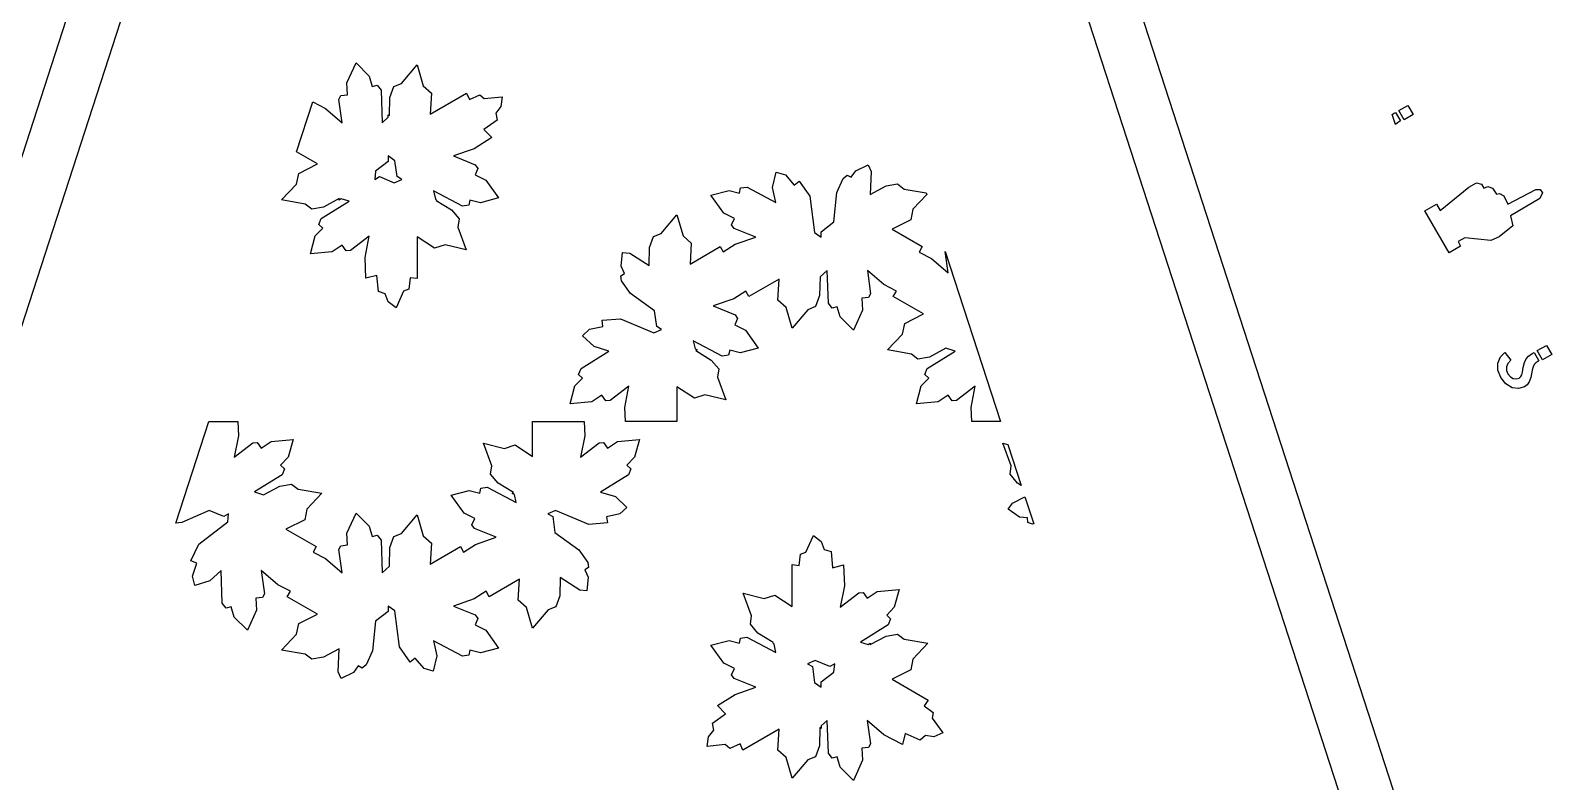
# Model space of a CAD drawing. Header units: metres. Extents: x 20 to 1108, y 20 to 251.
# Drawn here: x 218.2 to 306.6, y 120.9 to 164.2 of the extents above; entities that cross this region are included whole.
import ezdxf

# ---------------------------------------------------------------- set-up
doc = ezdxf.new("R2010")
doc.units = ezdxf.units.M

msp = doc.modelspace()

# ---------------------------------------------------------------- linework, layer by layer
for p, q in [((173.154, 20.0001), (248.154, 250.826)), ((251.309, 250.826), (176.309, 20)), ((326.309, 20), (251.309, 250.826)), ((254.463, 250.826), (329.463, 20.0001)), ((236.419, 161.203), (236.947, 162.358)), ((236.947, 162.358), (237.701, 161.59)), ((239.579, 161.169), (240.475, 162.242)), ((240.475, 162.242), (240.832, 161.039)), ((236.46, 160.509), (236.419, 161.203)), ((237.701, 161.59), (237.874, 160.995)), ((237.874, 160.995), (238.165, 161.081)), ((238.165, 161.081), (238.393, 160.79)), ((239.133, 160.993), (239.579, 161.169)), ((240.832, 161.039), (241.304, 160.617)), ((235.957, 160.247), (236.066, 160.47)), ((236.143, 158.9), (235.957, 160.247)), ((236.066, 160.47), (236.46, 160.509)), ((238.393, 160.79), (238.461, 158.902)), ((238.876, 159.317), (238.902, 160.358)), ((238.902, 160.358), (239.133, 160.993)), ((241.238, 159.409), (243.323, 160.62)), ((241.304, 160.617), (241.238, 159.409)), ((243.323, 160.62), (243.493, 160.244)), ((243.493, 160.244), (244.091, 160.517)), ((244.091, 160.517), (244.351, 160.298)), ((244.351, 160.298), (245.389, 160.402)), ((245.389, 160.402), (245.313, 159.843)), ((233.511, 157.217), (234.45, 160.109)), ((234.45, 160.109), (235.189, 159.725)), ((235.189, 159.725), (236.143, 158.9)), ((238.81, 159.22), (238.81, 159.355)), ((238.81, 159.355), (238.876, 159.317)), ((245.313, 159.843), (245.014, 159.456)), ((245.014, 159.456), (245.093, 159.056)), ((296.793, 159.38), (296.867, 159.433)), ((296.981, 158.805), (296.793, 159.38)), ((296.867, 159.433), (296.988, 159.499)), ((296.988, 159.499), (297.263, 159.021)), ((297.17, 159.605), (297.699, 159.909)), ((297.476, 159.077), (297.17, 159.605)), ((298.003, 159.382), (297.476, 159.077)), ((297.699, 159.909), (298.003, 159.382)), ((238.461, 158.902), (238.81, 159.22)), ((245.093, 159.056), (244.328, 158.511)), ((244.328, 158.511), (244.788, 158.047)), ((296.982, 158.807), (296.981, 158.805)), ((297.087, 158.908), (296.982, 158.807)), ((297.263, 159.021), (297.087, 158.908)), ((244.788, 158.047), (243.768, 157.396)), ((234.714, 156.525), (233.511, 157.217)), ((238.809, 156.666), (238.074, 156.105)), ((238.81, 156.985), (238.809, 156.666)), ((239.194, 156.708), (238.81, 156.985)), ((239.314, 155.793), (239.194, 156.708)), ((243.768, 157.396), (242.579, 156.987)), ((242.579, 156.987), (243.837, 156.475)), ((233.509, 155.359), (233.635, 155.977)), ((233.635, 155.977), (234.714, 156.525)), ((238.074, 156.105), (238.027, 155.634)), ((238.027, 155.634), (238.306, 155.793)), ((238.306, 155.793), (239.155, 155.439)), ((239.589, 155.634), (239.314, 155.793)), ((243.979, 156.267), (243.818, 155.905)), ((243.818, 155.905), (244.436, 155.597)), ((243.837, 156.475), (243.979, 156.267)), ((261.003, 155.172), (261.208, 156.058)), ((261.208, 156.058), (261.741, 155.898)), ((261.741, 155.898), (262.258, 155.31)), ((264.716, 154.885), (265.084, 155.695)), ((265.084, 155.695), (265.31, 155.878)), ((265.31, 155.878), (265.542, 155.757)), ((265.542, 155.757), (265.815, 156.137)), ((265.815, 156.137), (266.528, 156.474)), ((266.528, 156.474), (266.7, 156.085)), ((266.7, 156.085), (266.643, 154.756)), ((232.642, 154.447), (233.509, 155.359)), ((239.155, 155.439), (239.589, 155.634)), ((243.094, 154.09), (241.423, 154.977)), ((241.423, 154.977), (241.528, 154.501)), ((244.436, 155.597), (245.171, 154.561)), ((257.446, 154.72), (258.489, 154.991)), ((258.489, 154.991), (259.088, 154.843)), ((259.088, 154.843), (259.158, 155.138)), ((259.158, 155.138), (259.527, 155.191)), ((259.527, 155.191), (261.195, 154.305)), ((261.195, 154.305), (261.003, 155.172)), ((262.258, 155.31), (262.548, 155.534)), ((262.548, 155.534), (263.151, 154.657)), ((264.543, 153.177), (264.716, 154.885)), ((266.643, 154.756), (267.556, 155.254)), ((267.556, 155.254), (268.222, 155.371)), ((268.222, 155.371), (268.599, 155.071)), ((268.599, 155.071), (269.875, 154.852)), ((269.875, 154.852), (269.904, 154.761)), ((299.56, 153.847), (301.205, 155.181)), ((301.205, 155.181), (301.654, 155.427)), ((301.654, 155.427), (301.948, 155.358)), ((301.948, 155.358), (302.088, 155.137)), ((302.088, 155.137), (302.317, 155.217)), ((302.317, 155.217), (302.588, 155.134)), ((302.588, 155.134), (302.805, 154.784)), ((302.805, 154.784), (302.987, 154.811)), ((302.987, 154.811), (303.233, 154.687)), ((303.475, 154.196), (305.078, 155.054)), ((305.078, 155.054), (305.328, 155.055)), ((305.462, 154.867), (305.315, 154.532)), ((305.328, 155.055), (305.462, 154.867)), ((234.019, 154.212), (232.642, 154.447)), ((234.395, 153.91), (234.019, 154.212)), ((235.062, 154.028), (234.395, 153.91)), ((234.941, 153.372), (236.543, 154.373)), ((235.975, 154.524), (235.062, 154.028)), ((235.971, 154.43), (235.975, 154.524)), ((236.097, 154.514), (235.971, 154.43)), ((236.543, 154.373), (236.097, 154.514)), ((241.528, 154.501), (241.604, 154.424)), ((241.604, 154.424), (241.576, 154.409)), ((241.576, 154.409), (242.463, 153.868)), ((243.459, 154.144), (243.094, 154.09)), ((243.529, 154.439), (243.459, 154.144)), ((244.129, 154.29), (243.529, 154.439)), ((245.171, 154.561), (244.129, 154.29)), ((258.182, 153.684), (257.446, 154.72)), ((263.151, 154.657), (263.424, 152.574)), ((269.904, 154.761), (269.109, 153.922)), ((298.676, 153.825), (299.338, 154.207)), ((299.338, 154.207), (299.56, 153.847)), ((303.233, 154.687), (303.475, 154.196)), ((305.315, 154.532), (303.613, 153.524)), ((234.803, 153.026), (234.941, 153.372)), ((242.463, 153.868), (242.896, 153.35)), ((242.896, 153.35), (242.826, 152.87)), ((254.578, 152.509), (255.474, 153.582)), ((255.474, 153.582), (255.832, 152.38)), ((258.8, 153.376), (258.182, 153.684)), ((258.638, 153.015), (258.8, 153.376)), ((263.809, 152.616), (264.543, 153.177)), ((268.981, 153.305), (267.902, 152.757)), ((269.109, 153.922), (268.981, 153.305)), ((300.075, 151.401), (298.676, 153.825)), ((303.613, 153.524), (303.76, 152.947)), ((234.308, 151.335), (234.593, 152.37)), ((234.593, 152.37), (235.024, 152.819)), ((235.024, 152.819), (234.803, 153.026)), ((237.704, 152.366), (236.633, 151.532)), ((237.466, 151.131), (237.704, 152.366)), ((241.486, 151.658), (240.474, 152.317)), ((240.474, 152.317), (240.48, 149.906)), ((242.826, 152.87), (243.31, 151.561)), ((253.902, 151.698), (254.132, 152.333)), ((254.132, 152.333), (254.578, 152.509)), ((255.832, 152.38), (256.303, 151.957)), ((258.78, 152.806), (258.638, 153.015)), ((260.036, 152.296), (258.78, 152.806)), ((258.85, 151.886), (260.036, 152.296)), ((263.424, 152.574), (263.809, 152.296)), ((263.809, 152.296), (263.809, 152.616)), ((267.902, 152.757), (269.645, 151.756)), ((300.985, 152.27), (300.599, 152.046)), ((302.488, 152.109), (300.985, 152.27)), ((302.959, 152.326), (302.488, 152.109)), ((303.76, 152.947), (302.959, 152.326)), ((235.571, 151.455), (234.308, 151.335)), ((236.15, 151.837), (235.571, 151.455)), ((236.38, 151.515), (236.15, 151.837)), ((236.633, 151.532), (236.38, 151.515)), ((242.091, 151.854), (241.486, 151.658)), ((243.31, 151.561), (242.091, 151.854)), ((252.267, 150.63), (252.332, 151.416)), ((252.332, 151.416), (252.751, 151.372)), ((252.751, 151.372), (253.875, 150.658)), ((253.875, 150.658), (253.902, 151.698)), ((256.303, 151.957), (256.237, 150.749)), ((256.237, 150.749), (257.976, 151.757)), ((257.976, 151.757), (258.156, 151.444)), ((258.156, 151.444), (258.85, 151.886)), ((269.645, 151.756), (269.463, 151.441)), ((269.463, 151.441), (270.19, 151.065)), ((271.142, 150.24), (270.972, 151.477)), ((270.972, 151.477), (274.165, 141.65)), ((300.738, 151.784), (300.075, 151.401)), ((300.599, 152.046), (300.738, 151.784)), ((237.52, 149.925), (237.466, 151.131)), ((252.459, 150.205), (252.267, 150.63)), ((270.19, 151.065), (271.142, 150.24)), ((238.152, 150.091), (237.52, 149.925)), ((238.238, 149.156), (238.152, 150.091)), ((240.07, 149.949), (240.003, 149.293)), ((240.48, 149.906), (240.07, 149.949)), ((252.238, 150.063), (252.459, 150.205)), ((252.281, 149.782), (252.238, 150.063)), ((252.803, 149.051), (252.281, 149.782)), ((261.379, 149.874), (259.641, 148.865)), ((261.314, 148.664), (261.379, 149.874)), ((263.744, 150.002), (263.718, 148.924)), ((264.156, 150.379), (263.744, 150.002)), ((264.225, 148.492), (264.156, 150.379)), ((267.427, 149.559), (266.477, 150.383)), ((266.477, 150.383), (266.661, 149.037)), ((268.154, 149.179), (267.427, 149.559)), ((238.627, 149.025), (238.238, 149.156)), ((238.812, 148.573), (238.627, 149.025)), ((239.686, 149.18), (239.257, 148.226)), ((240.003, 149.293), (239.686, 149.18)), ((254.192, 148.048), (252.803, 149.051)), ((258.77, 148.736), (257.578, 148.326)), ((259.46, 149.179), (258.77, 148.736)), ((259.641, 148.865), (259.46, 149.179)), ((261.784, 148.241), (261.314, 148.664)), ((263.718, 148.924), (263.485, 148.289)), ((266.552, 148.811), (266.157, 148.772)), ((266.157, 148.772), (266.199, 148.08)), ((266.661, 149.037), (266.552, 148.811)), ((267.974, 148.867), (268.154, 149.179)), ((269.716, 147.866), (267.974, 148.867)), ((239.257, 148.226), (238.812, 148.573)), ((254.313, 147.133), (254.192, 148.048)), ((257.578, 148.326), (258.837, 147.815)), ((258.837, 147.815), (258.979, 147.607)), ((262.143, 147.039), (261.784, 148.241)), ((263.038, 148.113), (262.143, 147.039)), ((263.485, 148.289), (263.038, 148.113)), ((264.451, 148.2), (264.225, 148.492)), ((264.743, 148.286), (264.451, 148.2)), ((264.916, 147.692), (264.743, 148.286)), ((266.199, 148.08), (265.67, 146.926)), ((268.637, 147.317), (269.716, 147.866)), ((250.03, 146.601), (250.437, 146.982)), ((250.437, 146.982), (251.203, 147.137)), ((251.155, 147.5), (252.217, 147.583)), ((251.203, 147.137), (251.155, 147.5)), ((252.217, 147.583), (254.154, 146.779)), ((254.154, 146.779), (254.588, 146.973)), ((254.588, 146.973), (254.313, 147.133)), ((258.979, 147.607), (258.817, 147.245)), ((258.817, 147.245), (259.435, 146.938)), ((259.435, 146.938), (260.17, 145.901)), ((265.67, 146.926), (264.916, 147.692)), ((268.508, 146.7), (268.637, 147.317)), ((250.695, 145.981), (250.03, 146.601)), ((251.542, 145.713), (250.695, 145.981)), ((258.091, 145.43), (256.423, 146.317)), ((256.423, 146.317), (256.524, 145.858)), ((267.642, 145.787), (268.508, 146.7)), ((305.17, 145.749), (305.698, 146.053)), ((305.698, 146.053), (306.002, 145.527)), ((249.941, 144.712), (251.542, 145.713)), ((256.524, 145.858), (256.655, 145.792)), ((256.655, 145.792), (256.574, 145.749)), ((256.574, 145.749), (257.463, 145.208)), ((257.463, 145.208), (257.896, 144.689)), ((258.458, 145.483), (258.091, 145.43)), ((258.529, 145.778), (258.458, 145.483)), ((259.127, 145.63), (258.529, 145.778)), ((260.17, 145.901), (259.127, 145.63)), ((269.02, 145.551), (267.642, 145.787)), ((269.397, 145.25), (269.02, 145.551)), ((270.063, 145.368), (269.397, 145.25)), ((269.941, 144.712), (271.543, 145.712)), ((271.006, 145.882), (270.063, 145.368)), ((271.543, 145.712), (271.006, 145.882)), ((302.893, 145.028), (303.034, 145.386)), ((303.034, 145.386), (303.297, 145.646)), ((303.297, 145.646), (303.638, 145.196)), ((303.638, 145.196), (303.475, 145.003)), ((304.43, 145.069), (304.523, 145.276)), ((304.523, 145.276), (304.657, 145.427)), ((304.657, 145.427), (304.868, 145.578)), ((304.868, 145.578), (304.988, 145.644)), ((304.988, 145.644), (305.265, 145.166)), ((305.265, 145.166), (305.086, 145.052)), ((305.475, 145.223), (305.17, 145.749)), ((306.002, 145.527), (305.475, 145.223)), ((249.804, 144.366), (249.941, 144.712)), ((250.024, 144.159), (249.804, 144.366)), ((257.896, 144.689), (257.825, 144.21)), ((257.825, 144.21), (258.31, 142.901)), ((269.803, 144.366), (269.941, 144.712)), ((270.024, 144.159), (269.803, 144.366)), ((302.893, 144.621), (302.893, 145.028)), ((303.061, 144.195), (302.893, 144.621)), ((303.355, 143.823), (303.061, 144.195)), ((303.475, 145.003), (303.397, 144.808)), ((303.397, 144.808), (303.397, 144.607)), ((303.397, 144.607), (303.474, 144.408)), ((303.474, 144.408), (303.613, 144.233)), ((303.613, 144.233), (303.777, 144.137)), ((304.112, 144.168), (304.209, 144.247)), ((304.209, 144.247), (304.275, 144.354)), ((304.275, 144.354), (304.314, 144.505)), ((304.314, 144.505), (304.361, 144.768)), ((304.361, 144.768), (304.43, 145.069)), ((304.79, 144.205), (304.701, 143.954)), ((304.878, 144.619), (304.79, 144.205)), ((304.924, 144.823), (304.878, 144.619)), ((304.983, 144.953), (304.924, 144.823)), ((305.086, 145.052), (304.983, 144.953)), ((249.308, 142.675), (249.593, 143.71)), ((249.593, 143.71), (250.024, 144.159)), ((252.703, 143.706), (251.632, 142.872)), ((252.465, 142.471), (252.703, 143.706)), ((256.487, 142.998), (255.473, 143.657)), ((255.473, 143.657), (255.478, 141.65)), ((269.307, 142.675), (269.593, 143.71)), ((269.593, 143.71), (270.024, 144.159)), ((272.704, 143.707), (271.633, 142.872)), ((272.466, 142.471), (272.704, 143.707)), ((303.715, 143.61), (303.355, 143.823)), ((304.091, 143.558), (303.715, 143.61)), ((303.777, 144.137), (303.949, 144.115)), ((303.949, 144.115), (304.112, 144.168)), ((304.423, 143.66), (304.091, 143.558)), ((304.58, 143.784), (304.423, 143.66)), ((304.701, 143.954), (304.58, 143.784)), ((250.571, 142.794), (249.308, 142.675)), ((251.151, 143.176), (250.571, 142.794)), ((251.38, 142.854), (251.151, 143.176)), ((251.632, 142.872), (251.38, 142.854)), ((252.502, 141.65), (252.465, 142.471)), ((257.091, 143.193), (256.487, 142.998)), ((258.31, 142.901), (257.091, 143.193)), ((270.572, 142.794), (269.307, 142.675)), ((271.15, 143.177), (270.572, 142.794)), ((271.381, 142.854), (271.15, 143.177)), ((271.633, 142.872), (271.381, 142.854)), ((272.502, 141.65), (272.466, 142.471)), ((226.548, 135.786), (228.453, 141.651)), ((228.453, 141.651), (230.115, 141.651)), ((230.115, 141.651), (230.152, 140.83)), ((247.145, 139.643), (247.14, 141.651)), ((247.14, 141.651), (250.115, 141.651)), ((250.115, 141.651), (250.153, 140.83)), ((255.478, 141.65), (252.502, 141.65)), ((274.165, 141.65), (272.502, 141.65)), ((230.152, 140.83), (229.913, 139.594)), ((250.153, 140.83), (249.914, 139.595)), ((229.913, 139.594), (230.985, 140.428)), ((230.985, 140.428), (231.237, 140.447)), ((231.237, 140.447), (231.468, 140.124)), ((231.468, 140.124), (232.045, 140.506)), ((232.045, 140.506), (233.311, 140.625)), ((233.311, 140.625), (233.025, 139.591)), ((244.792, 139.091), (244.308, 140.399)), ((244.308, 140.399), (245.527, 140.107)), ((245.527, 140.107), (246.131, 140.303)), ((246.131, 140.303), (247.145, 139.643)), ((249.914, 139.595), (250.986, 140.428)), ((250.986, 140.428), (251.238, 140.447)), ((251.238, 140.447), (251.467, 140.125)), ((251.467, 140.125), (252.046, 140.506)), ((252.046, 140.506), (253.31, 140.625)), ((253.31, 140.625), (253.025, 139.591)), ((274.791, 139.091), (274.308, 140.399)), ((274.308, 140.399), (274.593, 140.331)), ((274.593, 140.331), (275.362, 137.966)), ((233.025, 139.591), (232.594, 139.141)), ((232.594, 139.141), (232.815, 138.935)), ((232.815, 138.935), (232.677, 138.588)), ((244.722, 138.611), (244.792, 139.091)), ((253.025, 139.591), (252.594, 139.141)), ((252.594, 139.141), (252.814, 138.935)), ((252.814, 138.935), (252.677, 138.588)), ((274.722, 138.611), (274.791, 139.091)), ((232.677, 138.588), (231.074, 137.589)), ((232.555, 137.933), (233.221, 138.05)), ((233.221, 138.05), (233.598, 137.75)), ((245.154, 138.092), (244.722, 138.611)), ((246.043, 137.551), (245.154, 138.092)), ((252.677, 138.588), (251.075, 137.588)), ((275.154, 138.092), (274.722, 138.611)), ((275.362, 137.966), (275.154, 138.092)), ((231.074, 137.589), (231.612, 137.419)), ((231.612, 137.419), (232.555, 137.933)), ((233.598, 137.75), (234.976, 137.513)), ((234.976, 137.513), (234.11, 136.601)), ((242.447, 137.4), (243.49, 137.67)), ((243.183, 136.363), (242.447, 137.4)), ((243.49, 137.67), (244.089, 137.522)), ((244.089, 137.522), (244.159, 137.818)), ((244.159, 137.818), (244.527, 137.871)), ((244.527, 137.871), (246.195, 136.984)), ((245.962, 137.509), (246.043, 137.551)), ((246.094, 137.442), (245.962, 137.509)), ((246.195, 136.984), (246.094, 137.442)), ((251.075, 137.588), (251.923, 137.319)), ((251.923, 137.319), (252.587, 136.699)), ((274.863, 136.938), (275.575, 137.309)), ((275.575, 137.309), (276.084, 135.742)), ((228.462, 136.521), (226.887, 135.819)), ((229.313, 136.168), (228.462, 136.521)), ((229.59, 136.329), (229.313, 136.168)), ((229.543, 135.858), (229.59, 136.329)), ((234.11, 136.601), (233.981, 135.984)), ((236.418, 135.221), (236.947, 136.374)), ((236.947, 136.374), (237.701, 135.609)), ((239.579, 135.188), (240.475, 136.261)), ((240.475, 136.261), (240.833, 135.06)), ((243.801, 136.055), (243.183, 136.363)), ((248.463, 136.521), (248.029, 136.328)), ((248.029, 136.328), (248.305, 136.167)), ((250.401, 135.717), (248.463, 136.521)), ((252.181, 136.319), (251.414, 136.164)), ((252.587, 136.699), (252.181, 136.319)), ((274.612, 136.595), (274.863, 136.938)), ((275.258, 136.145), (274.612, 136.595)), ((226.887, 135.819), (226.548, 135.786)), ((227.87, 134.574), (229.543, 135.858)), ((233.981, 135.984), (232.902, 135.435)), ((232.902, 135.435), (234.644, 134.434)), ((237.701, 135.609), (237.874, 135.015)), ((243.639, 135.694), (243.801, 136.055)), ((243.78, 135.485), (243.639, 135.694)), ((245.039, 134.974), (243.78, 135.485)), ((248.305, 136.167), (248.426, 135.253)), ((251.462, 135.8), (250.401, 135.717)), ((251.414, 136.164), (251.462, 135.8)), ((275.726, 136.099), (275.258, 136.145)), ((275.738, 135.837), (275.726, 136.099)), ((276.009, 135.735), (275.738, 135.837)), ((276.084, 135.742), (276.009, 135.735)), ((227.414, 133.618), (227.87, 134.574)), ((235.956, 134.264), (236.066, 134.49)), ((236.066, 134.49), (236.46, 134.529)), ((236.46, 134.529), (236.418, 135.221)), ((237.874, 135.015), (238.166, 135.101)), ((238.166, 135.101), (238.393, 134.809)), ((238.393, 134.809), (238.461, 132.921)), ((238.9, 134.377), (239.133, 135.012)), ((239.133, 135.012), (239.579, 135.188)), ((240.833, 135.06), (241.304, 134.637)), ((241.304, 134.637), (241.238, 133.427)), ((243.157, 134.122), (243.848, 134.565)), ((243.848, 134.565), (245.039, 134.974)), ((248.426, 135.253), (249.815, 134.249)), ((262.932, 134.12), (263.361, 135.074)), ((263.361, 135.074), (263.806, 134.728)), ((263.806, 134.728), (263.99, 134.276)), ((227.754, 133.478), (227.414, 133.618)), ((234.644, 134.434), (234.464, 134.121)), ((234.464, 134.121), (235.191, 133.741)), ((235.191, 133.741), (236.141, 132.918)), ((236.141, 132.918), (235.956, 134.264)), ((238.873, 133.299), (238.9, 134.377)), ((241.238, 133.427), (242.977, 134.436)), ((242.977, 134.436), (243.157, 134.122)), ((249.815, 134.249), (250.336, 133.519)), ((262.548, 133.351), (262.614, 134.008)), ((262.614, 134.008), (262.932, 134.12)), ((263.99, 134.276), (264.379, 134.145)), ((264.379, 134.145), (264.466, 133.21)), ((227.503, 132.735), (227.754, 133.478)), ((227.633, 132.193), (227.503, 132.735)), ((229.156, 133.058), (228.5, 132.458)), ((229.224, 131.172), (229.156, 133.058)), ((232.428, 132.236), (231.476, 133.061)), ((231.476, 133.061), (231.66, 131.714)), ((238.461, 132.921), (238.873, 133.299)), ((250.38, 133.238), (250.158, 133.096)), ((250.158, 133.096), (250.351, 132.67)), ((250.336, 133.519), (250.38, 133.238)), ((262.144, 130.983), (262.138, 133.395)), ((262.138, 133.395), (262.548, 133.351)), ((264.466, 133.21), (265.098, 133.376)), ((265.098, 133.376), (265.152, 132.17)), ((228.5, 132.458), (227.633, 132.193)), ((233.154, 131.859), (232.428, 132.236)), ((232.973, 131.545), (233.154, 131.859)), ((244.461, 131.857), (243.768, 131.415)), ((244.642, 131.543), (244.461, 131.857)), ((246.381, 132.552), (244.642, 131.543)), ((246.315, 131.343), (246.381, 132.552)), ((248.742, 132.643), (248.716, 131.603)), ((249.866, 131.929), (248.742, 132.643)), ((250.285, 131.884), (249.866, 131.929)), ((250.351, 132.67), (250.285, 131.884)), ((265.152, 132.17), (264.913, 130.934)), ((266.468, 131.464), (267.046, 131.845)), ((267.046, 131.845), (268.31, 131.965)), ((268.31, 131.965), (268.025, 130.931)), ((229.452, 130.88), (229.224, 131.172)), ((229.743, 130.966), (229.452, 130.88)), ((229.916, 130.371), (229.743, 130.966)), ((231.55, 131.49), (231.158, 131.451)), ((231.158, 131.451), (231.199, 130.759)), ((231.66, 131.714), (231.55, 131.49)), ((234.716, 130.544), (232.973, 131.545)), ((239.194, 130.727), (238.809, 131.005)), ((238.809, 131.005), (238.809, 130.685)), ((243.768, 131.415), (242.581, 131.005)), ((242.581, 131.005), (243.837, 130.494)), ((246.785, 130.921), (246.315, 131.343)), ((248.486, 130.968), (248.039, 130.792)), ((248.716, 131.603), (248.486, 130.968)), ((259.791, 130.431), (259.308, 131.74)), ((259.308, 131.74), (260.527, 131.446)), ((260.527, 131.446), (261.132, 131.642)), ((261.132, 131.642), (262.144, 130.983)), ((264.913, 130.934), (265.985, 131.768)), ((265.985, 131.768), (266.238, 131.786)), ((266.238, 131.786), (266.468, 131.464)), ((268.025, 130.931), (267.594, 130.481)), ((230.67, 129.606), (229.916, 130.371)), ((231.199, 130.759), (230.67, 129.606)), ((233.637, 129.996), (234.716, 130.544)), ((238.074, 130.123), (237.902, 128.416)), ((238.809, 130.685), (238.074, 130.123)), ((239.467, 128.643), (239.194, 130.727)), ((243.98, 130.286), (243.818, 129.924)), ((243.837, 130.494), (243.98, 130.286)), ((247.144, 129.719), (246.785, 130.921)), ((248.039, 130.792), (247.144, 129.719)), ((259.722, 129.951), (259.791, 130.431)), ((267.594, 130.481), (267.815, 130.275)), ((267.815, 130.275), (267.677, 129.928)), ((232.642, 128.466), (233.509, 129.379)), ((233.509, 129.379), (233.637, 129.996)), ((243.818, 129.924), (244.436, 129.617)), ((244.436, 129.617), (245.171, 128.581)), ((259.088, 128.862), (259.158, 129.157)), ((259.158, 129.157), (259.524, 129.211)), ((259.524, 129.211), (261.195, 128.324)), ((260.154, 129.432), (259.722, 129.951)), ((261.041, 128.891), (260.154, 129.432)), ((267.677, 129.928), (266.074, 128.927)), ((266.643, 128.777), (267.556, 129.273)), ((267.556, 129.273), (268.223, 129.39)), ((268.223, 129.39), (268.599, 129.089)), ((234.019, 128.23), (232.642, 128.466)), ((235.975, 128.544), (235.062, 128.047)), ((235.917, 127.216), (235.975, 128.544)), ((237.902, 128.416), (237.533, 127.606)), ((240.07, 127.767), (239.467, 128.643)), ((243.091, 128.109), (241.423, 128.996)), ((241.423, 128.996), (241.614, 128.129)), ((243.529, 128.458), (243.459, 128.163)), ((244.128, 128.31), (243.529, 128.458)), ((245.171, 128.581), (244.128, 128.31)), ((257.446, 128.739), (258.488, 129.01)), ((258.182, 127.703), (257.446, 128.739)), ((258.488, 129.01), (259.088, 128.862)), ((261.014, 128.877), (261.041, 128.891)), ((261.09, 128.8), (261.014, 128.877)), ((261.195, 128.324), (261.09, 128.8)), ((266.074, 128.927), (266.521, 128.787)), ((266.521, 128.787), (266.647, 128.871)), ((266.647, 128.871), (266.643, 128.777)), ((268.599, 129.089), (269.976, 128.854)), ((269.976, 128.854), (269.109, 127.941)), ((234.396, 127.929), (234.019, 128.23)), ((235.062, 128.047), (234.396, 127.929)), ((237.075, 127.544), (236.803, 127.163)), ((237.308, 127.423), (237.075, 127.544)), ((237.533, 127.606), (237.308, 127.423)), ((240.36, 127.99), (240.07, 127.767)), ((240.876, 127.403), (240.36, 127.99)), ((241.409, 127.243), (240.876, 127.403)), ((241.614, 128.129), (241.409, 127.243)), ((243.459, 128.163), (243.091, 128.109)), ((258.8, 127.395), (258.182, 127.703)), ((258.639, 127.034), (258.8, 127.395)), ((263.462, 127.861), (263.029, 127.667)), ((263.029, 127.667), (263.304, 127.507)), ((263.304, 127.507), (263.424, 126.593)), ((264.312, 127.508), (263.462, 127.861)), ((264.591, 127.667), (264.312, 127.508)), ((264.543, 127.196), (264.591, 127.667)), ((269.109, 127.941), (268.983, 127.323)), ((236.09, 126.827), (235.917, 127.216)), ((236.803, 127.163), (236.09, 126.827)), ((258.78, 126.825), (258.639, 127.034)), ((260.038, 126.314), (258.78, 126.825)), ((263.424, 126.593), (263.808, 126.316)), ((263.808, 126.316), (263.809, 126.635)), ((263.809, 126.635), (264.543, 127.196)), ((268.983, 127.323), (267.904, 126.776)), ((267.904, 126.776), (269.993, 125.574)), ((257.829, 125.254), (258.85, 125.904)), ((258.85, 125.904), (260.038, 126.314)), ((257.525, 124.245), (258.289, 124.79)), ((258.289, 124.79), (257.829, 125.254)), ((269.993, 125.574), (269.753, 125.24)), ((269.753, 125.24), (270.287, 124.856)), ((270.287, 124.856), (270.228, 124.526)), ((257.604, 123.844), (257.525, 124.245)), ((261.379, 123.892), (259.294, 122.681)), ((261.314, 122.684), (261.379, 123.892)), ((263.741, 123.984), (263.716, 122.943)), ((263.808, 123.945), (263.741, 123.984)), ((264.156, 124.399), (263.808, 124.08)), ((263.808, 124.08), (263.808, 123.945)), ((264.225, 122.511), (264.156, 124.399)), ((267.429, 123.576), (266.475, 124.401)), ((266.475, 124.401), (266.66, 123.054)), ((270.228, 124.526), (270.838, 123.677)), ((257.229, 122.898), (257.305, 123.458)), ((258.267, 123.003), (257.229, 122.898)), ((257.305, 123.458), (257.604, 123.844)), ((258.527, 122.784), (258.267, 123.003)), ((259.124, 123.057), (258.527, 122.784)), ((259.294, 122.681), (259.124, 123.057)), ((266.66, 123.054), (266.552, 122.831)), ((268.498, 123.02), (267.429, 123.576)), ((268.669, 123.65), (268.498, 123.02)), ((269.524, 123.26), (268.669, 123.65)), ((269.831, 123.529), (269.524, 123.26)), ((270.315, 123.463), (269.831, 123.529)), ((270.838, 123.677), (270.315, 123.463)), ((261.785, 122.262), (261.314, 122.684)), ((262.143, 121.059), (261.785, 122.262)), ((263.038, 122.132), (262.143, 121.059)), ((263.485, 122.308), (263.038, 122.132)), ((263.716, 122.943), (263.485, 122.308)), ((264.452, 122.219), (264.225, 122.511)), ((264.743, 122.306), (264.452, 122.219)), ((264.916, 121.711), (264.743, 122.306)), ((266.198, 122.098), (265.67, 120.943)), ((266.552, 122.831), (266.157, 122.792)), ((266.157, 122.792), (266.198, 122.098)), ((265.67, 120.943), (264.916, 121.711))]:
    msp.add_line(p, q)

doc.saveas('drawing.dxf')
